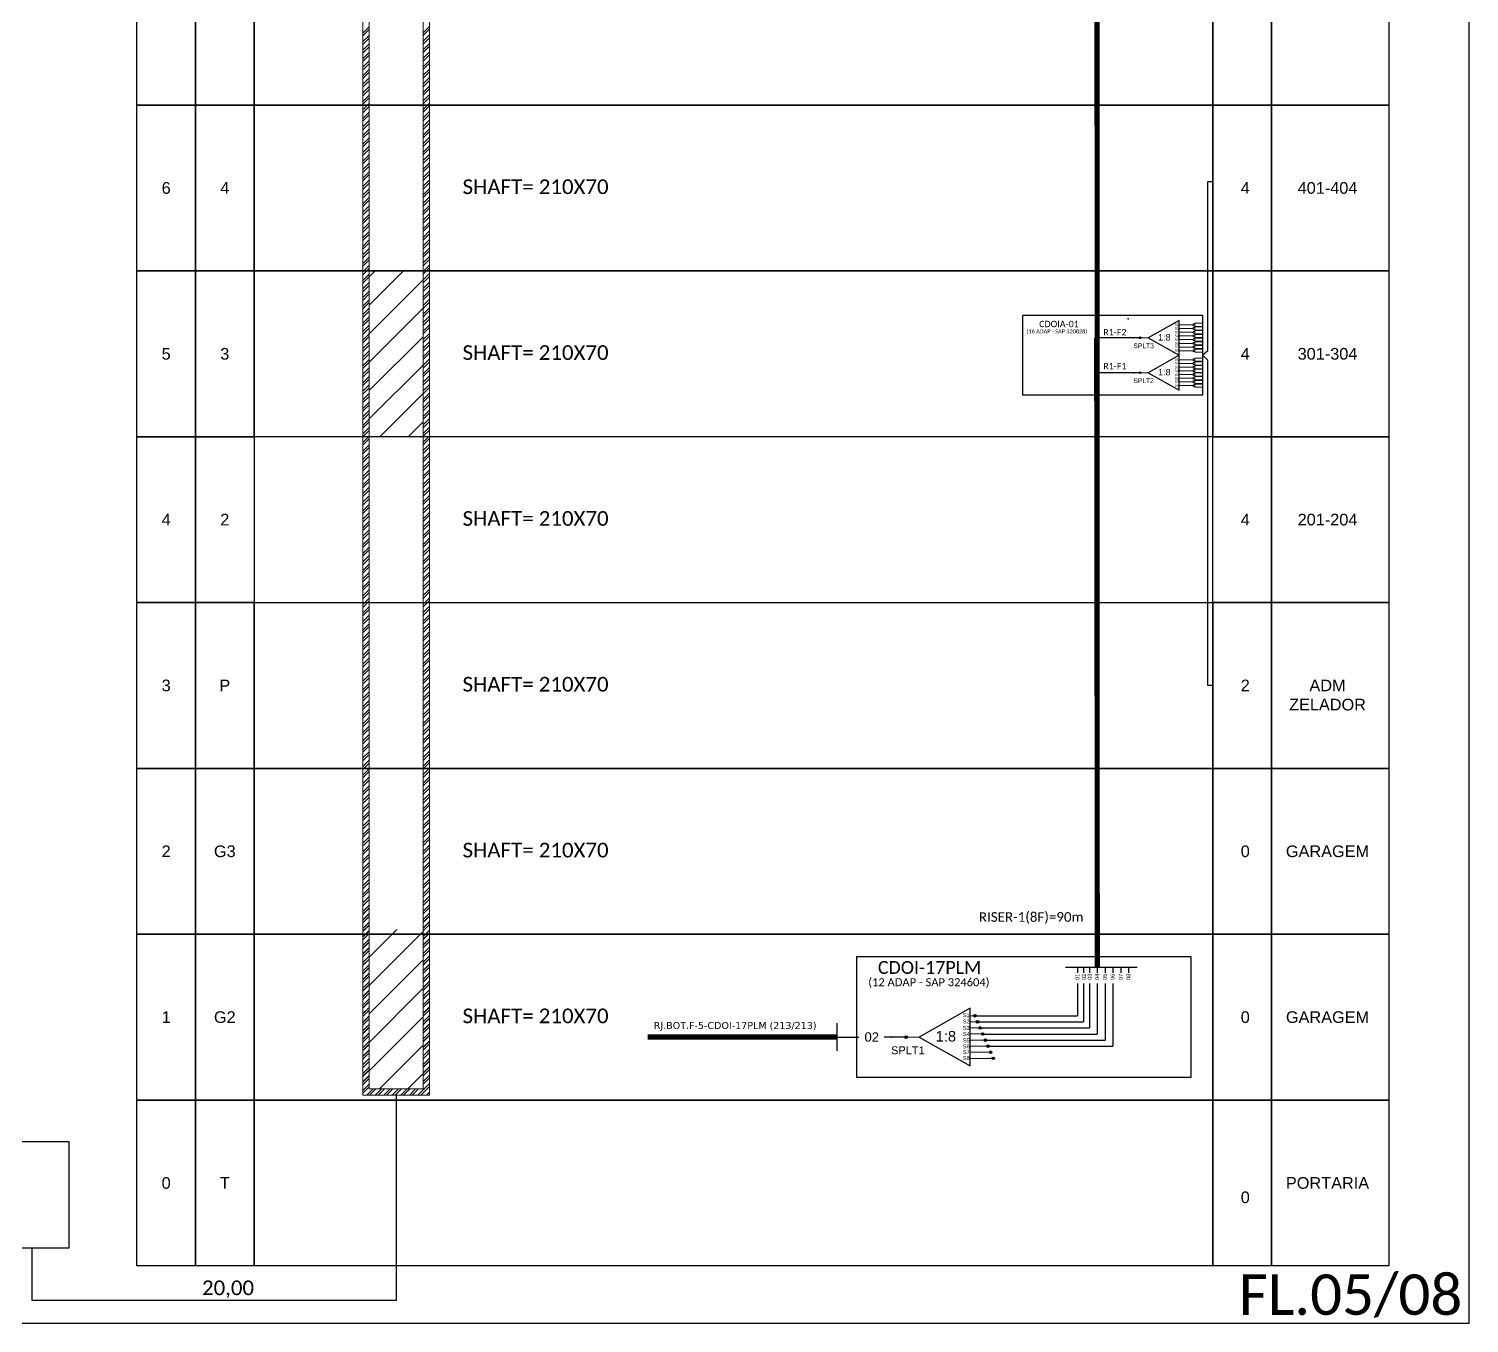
# Model space of a CAD drawing. Header units: inches. Extents: x 10034 to 13570, y 6729 to 9325.
# Drawn here: x 11447.1 to 11771.9, y 7993 to 8285 of the extents above; entities that cross this region are included whole.
import ezdxf
from ezdxf.enums import TextEntityAlignment as Align

# ---------------------------------------------------------------- set-up
doc = ezdxf.new("R2010")
doc.units = ezdxf.units.IN
doc.header["$MEASUREMENT"] = 0
doc.layers.add('CD a instalar', color=1, linetype='Continuous')
doc.layers.add('Uifilar numeracao sangria', color=7, linetype='Continuous')
doc.styles.add('ARIAL', font='arial.ttf')
doc.styles.add('WMF-Calibri0', font='CALIBRI.TTF')
doc.linetypes.add('RESERVA', pattern='A,0.5,-0.15,["RESERVA",Standard,S=0.18,R=0,X=0,Y=-0.1],-1.3', length=1.95)

# ---------------------------------------------------------------- blocks, each defined once
blk = doc.blocks.new('A$C415C251F')
at = {"color": 3}
blk.add_point((0, 0), dxfattribs=at)
blk = doc.blocks.new('LEG_CDOIA8_C-SPLT_DIR')
at = {"color": 3}
blk.add_blockref('A$C415C251F', (0, 0), dxfattribs=at)
at = {"color": 1, "style": 'WMF-Calibri0', "flags": 4}
blk.add_attdef('CDO', (-26.84, -2.61), '', height=2, dxfattribs=at)
blk.add_attdef('MODELO', text='', height=1.5, dxfattribs=at).set_placement((-22.23, -4.54), align=Align.CENTER)
at = {"style": 'ARIAL', "flags": 4}
blk.add_attdef('SPLITAGEM', text='', height=1.5, dxfattribs=at).set_placement((-18.36, -12.59), align=Align.CENTER)
blk = doc.blocks.new('SPLT_1-8_SC-APC')
at = {"color": 1}
blk.add_lwpolyline([(-7.37, -2.1), (-17.04, -7.55), (-7.37, -13), (-7.37, -2.1)], dxfattribs=at)
at = {"color": 3, "lineweight": 0}
for points in [[(-2.99, -3.51), (-7.37, -3.51)], [(-2.41, -3.02), (-2.41, -4)], [(-2.41, -3.02), (0, -3.02)], [(-2.41, -4), (0, -4)], [(-2.41, -4.17), (-2.41, -5.16)], [(-2.41, -4.17), (0, -4.17)], [(-7.37, -4.66), (-2.99, -4.66)], [(-7.37, -5.82), (-2.99, -5.82)], [(-7.37, -6.97), (-2.99, -6.97)], [(-7.37, -8.12), (-2.99, -8.12)], [(-2.41, -5.16), (0, -5.16)], [(-2.41, -5.32), (-2.41, -6.31)], [(-2.41, -5.32), (0, -5.32)], [(-2.41, -6.31), (0, -6.31)], [(-2.41, -6.48), (-2.41, -7.46)], [(-2.41, -6.48), (0, -6.48)], [(-2.41, -7.46), (0, -7.46)], [(-2.41, -7.63), (-2.41, -8.62)], [(-2.41, -7.63), (0, -7.63)], [(-2.41, -8.62), (0, -8.62)], [(-2.41, -8.78), (-2.41, -9.77)], [(-2.41, -8.78), (0, -8.78)], [(-7.37, -9.28), (-2.99, -9.28)], [(-7.37, -10.43), (-2.99, -10.43)], [(-7.37, -11.58), (-2.99, -11.58)], [(-2.41, -9.77), (0, -9.77)], [(-2.41, -9.94), (-2.41, -10.92)], [(-2.41, -9.94), (0, -9.94)], [(-2.41, -10.92), (0, -10.92)], [(-2.41, -11.09), (-2.41, -12.08)], [(-2.41, -11.09), (0, -11.09)], [(-2.41, -12.08), (0, -12.08)]]:
    blk.add_lwpolyline(points, dxfattribs=at)
for points in [[(-2.99, -3.22), (-2.41, -3.22), (-2.41, -3.8), (-2.99, -3.8)], [(-2.99, -4.38), (-2.41, -4.38), (-2.41, -4.95), (-2.99, -4.95)], [(-2.99, -5.53), (-2.41, -5.53), (-2.41, -6.1), (-2.99, -6.1)], [(-2.99, -6.68), (-2.41, -6.68), (-2.41, -7.26), (-2.99, -7.26)], [(-2.99, -7.84), (-2.41, -7.84), (-2.41, -8.41), (-2.99, -8.41)], [(-2.99, -8.99), (-2.41, -8.99), (-2.41, -9.56), (-2.99, -9.56)], [(-2.99, -10.14), (-2.41, -10.14), (-2.41, -10.72), (-2.99, -10.72)], [(-2.99, -11.3), (-2.41, -11.3), (-2.41, -11.87), (-2.99, -11.87)]]:
    blk.add_lwpolyline(points, close=True, dxfattribs=at)
at = {"color": 1, "lineweight": 0}
blk.add_lwpolyline([(-17.04, -7.55), (-19.26, -7.55)], dxfattribs=at)
at = {"color": 1, "style": 'ARIAL'}
for s, height, p in [('S1', 0.75, (-8.74, -3.78)), ('S2', 0.75, (-8.74, -4.97)), ('1:8', 2, (-13.91, -8.4)), ('S3', 0.75, (-8.74, -6.18)), ('S4', 0.75, (-8.74, -7.36)), ('S5', 0.75, (-8.74, -8.57)), ('S6', 0.75, (-8.74, -9.69)), ('S7', 0.75, (-8.74, -10.78)), ('S8', 0.75, (-8.74, -11.9))]:
    blk.add_text(s, height=height, dxfattribs=at).set_placement(p)
blk = doc.blocks.new('SPLITTER_')
blk.add_point((0, 0))
at = {"style": 'ARIAL', "flags": 4}
blk.add_attdef('SPLT', (0, -3.26), '', height=1.5, dxfattribs=at)
blk = doc.blocks.new('SPLT_1-8_DIV_DIR')
h = blk.add_hatch(color=3)
h.dxf.hatch_style = 1
edge = h.paths.add_edge_path()
edge.add_arc((12.77, 4.04), 0.242, 0, 360)
h = blk.add_hatch(color=3)
h.dxf.hatch_style = 1
edge = h.paths.add_edge_path()
edge.add_arc((13.27, 2.88), 0.242, 0, 360)
h = blk.add_hatch(color=3)
h.dxf.hatch_style = 1
edge = h.paths.add_edge_path()
edge.add_arc((13.77, 1.73), 0.242, 0, 360)
h = blk.add_hatch(color=3)
h.dxf.hatch_style = 1
edge = h.paths.add_edge_path()
edge.add_arc((14.27, 0.58), 0.242, 0, 360)
h = blk.add_hatch(color=3)
h.dxf.hatch_style = 1
edge = h.paths.add_edge_path()
edge.add_arc((14.77, -0.58), 0.242, 0, 360)
h = blk.add_hatch(color=3)
h.dxf.hatch_style = 1
edge = h.paths.add_edge_path()
edge.add_arc((15.27, -1.73), 0.242, 0, 360)
h = blk.add_hatch(color=3)
h.dxf.hatch_style = 1
edge = h.paths.add_edge_path()
edge.add_arc((15.77, -2.88), 0.242, 0, 360)
h = blk.add_hatch(color=3)
h.dxf.hatch_style = 1
edge = h.paths.add_edge_path()
edge.add_arc((16.27, -4.04), 0.242, 0, 360)
at = {"color": 1}
blk.add_lwpolyline([(11.89, 5.45), (2.22, 0), (11.89, -5.45), (11.89, 5.45)], dxfattribs=at)
at = {"color": 7, "lineweight": 0}
for points in [[(12.77, 4.04), (11.89, 4.04)], [(11.89, 2.88), (13.27, 2.88)], [(11.89, 1.73), (13.77, 1.73)], [(11.89, 0.58), (14.27, 0.58)], [(11.89, -0.58), (14.77, -0.58)], [(11.89, -1.73), (15.27, -1.73)], [(11.89, -2.88), (15.77, -2.88)], [(11.89, -4.04), (16.27, -4.04)]]:
    blk.add_lwpolyline(points, dxfattribs=at)
at = {"color": 1, "lineweight": 0}
blk.add_lwpolyline([(2.22, 0), (0, 0)], dxfattribs=at)
at = {"color": 3}
for centre in [(12.77, 4.04), (13.27, 2.88), (13.77, 1.73), (14.27, 0.58), (14.77, -0.58), (15.27, -1.73), (15.77, -2.88), (16.27, -4.04)]:
    blk.add_circle(centre, 0.242, dxfattribs=at)
at = {"color": 1, "style": 'ARIAL'}
for s, height, p in [('S1', 0.75, (10.52, 3.77)), ('S2', 0.75, (10.52, 2.58)), ('1:8', 2, (5.35, -0.85)), ('S3', 0.75, (10.52, 1.37)), ('S4', 0.75, (10.52, 0.19)), ('S5', 0.75, (10.52, -1.02)), ('S6', 0.75, (10.52, -2.14)), ('S7', 0.75, (10.52, -3.24)), ('S8', 0.75, (10.52, -4.36))]:
    blk.add_text(s, height=height, dxfattribs=at).set_placement(p)

msp = doc.modelspace()

# ---------------------------------------------------------------- hatches: boundary and pattern name
h = msp.add_hatch()
h.set_pattern_fill('ANSI31', color=1, scale=1.427991)
h.set_pattern_definition([(45, (-3501.4555, -2987.586), (-3.2059302, 3.2059302), [])])
h.paths.add_polyline_path([(11535.99, 8230.4), (11523.85, 8230.4), (11523.85, 8193), (11535.99, 8193)])
h = msp.add_hatch(color=3)
h.dxf.hatch_style = 1
edge = h.paths.add_edge_path()
edge.add_arc((11697.71, 8215.32), 0.185, 0, 360)
h = msp.add_hatch(color=3)
h.dxf.hatch_style = 1
edge = h.paths.add_edge_path()
edge.add_arc((11697.71, 8215.32), 0.185, 0, 360)
h = msp.add_hatch(color=3)
h.dxf.hatch_style = 1
edge = h.paths.add_edge_path()
edge.add_arc((11697.71, 8207.45), 0.185, 0, 360)
h = msp.add_hatch(color=3)
h.dxf.hatch_style = 1
edge = h.paths.add_edge_path()
edge.add_arc((11697.71, 8207.45), 0.185, 0, 360)
h = msp.add_hatch()
h.set_pattern_fill('ANSI31', color=1, scale=1.427991)
h.set_pattern_definition([(45, (-3501.5523, -3134.702), (-3.2059302, 3.2059302), [])])
h.paths.add_polyline_path([(11535.89, 8081.86), (11523.75, 8081.86), (11523.75, 8045.88), (11535.89, 8045.88)])
h = msp.add_hatch(color=3)
h.dxf.hatch_style = 1
edge = h.paths.add_edge_path()
edge.add_arc((11644.92, 8057.59), 0.305, 0, 360)

# ---------------------------------------------------------------- linework, layer by layer
at = {"color": 3}
for p, q in [((11522.42, 8284.04), (11523.85, 8285.47)), ((11522.42, 8283.4), (11523.85, 8284.83)), ((11522.42, 8282.12), (11523.85, 8283.54)), ((11535.99, 8284.14), (11537.42, 8285.57)), ((11535.99, 8283.5), (11537.42, 8284.93)), ((11535.99, 8282.22), (11537.42, 8283.65)), ((11522.42, 8281.47), (11523.85, 8282.9)), ((11522.42, 8280.19), (11523.85, 8281.62)), ((11522.42, 8279.55), (11523.85, 8280.98)), ((11535.99, 8281.58), (11537.42, 8283.01)), ((11535.99, 8280.3), (11537.42, 8281.72)), ((11535.99, 8279.66), (11537.42, 8281.08)), ((11522.42, 8278.27), (11523.85, 8279.7)), ((11522.42, 8277.63), (11523.85, 8279.06)), ((11522.42, 8276.34), (11523.85, 8277.77)), ((11522.42, 8275.7), (11523.85, 8277.13)), ((11535.99, 8278.37), (11537.42, 8279.8)), ((11535.99, 8277.73), (11537.42, 8279.16)), ((11535.99, 8276.45), (11537.42, 8277.88)), ((11535.99, 8275.81), (11537.42, 8277.24)), ((11522.42, 8274.42), (11523.85, 8275.85)), ((11522.42, 8273.78), (11523.85, 8275.21)), ((11522.42, 8272.5), (11523.85, 8273.93)), ((11535.99, 8274.53), (11537.42, 8275.95)), ((11535.99, 8273.88), (11537.42, 8275.31)), ((11535.99, 8272.6), (11537.42, 8274.03)), ((11522.42, 8271.86), (11523.85, 8273.28)), ((11522.42, 8270.57), (11523.85, 8272)), ((11522.42, 8269.93), (11523.85, 8271.36)), ((11535.99, 8271.96), (11537.42, 8273.39)), ((11535.99, 8270.68), (11537.42, 8272.11)), ((11535.99, 8270.04), (11537.42, 8271.47)), ((11535.99, 8268.76), (11537.42, 8270.18)), ((11522.42, 8268.65), (11523.85, 8270.08)), ((11522.42, 8268.01), (11523.85, 8269.44)), ((11522.42, 8266.73), (11523.85, 8268.16)), ((11522.42, 8266.09), (11523.85, 8267.51)), ((11535.99, 8268.11), (11537.42, 8269.54)), ((11535.99, 8266.83), (11537.42, 8268.26)), ((11535.99, 8266.19), (11537.42, 8267.62)), ((11522.42, 8264.8), (11523.85, 8266.23)), ((11522.42, 8264.16), (11523.85, 8265.59)), ((11522.42, 8262.88), (11523.85, 8264.31)), ((11535.99, 8264.91), (11537.42, 8266.34)), ((11535.99, 8264.27), (11537.42, 8265.7)), ((11535.99, 8262.98), (11537.42, 8264.41)), ((11535.99, 8262.34), (11537.42, 8263.77)), ((11522.42, 8262.24), (11523.85, 8263.67)), ((11522.42, 8260.96), (11523.85, 8262.38)), ((11522.42, 8260.32), (11523.85, 8261.74)), ((11522.42, 8259.03), (11523.85, 8260.46)), ((11535.99, 8261.06), (11537.42, 8262.49)), ((11535.99, 8260.42), (11537.42, 8261.85)), ((11535.99, 8259.14), (11537.42, 8260.57)), ((11522.42, 8258.39), (11523.85, 8259.82)), ((11522.42, 8257.11), (11523.85, 8258.54)), ((11522.42, 8256.47), (11523.85, 8257.9)), ((11535.99, 8258.5), (11537.42, 8259.92)), ((11535.99, 8257.21), (11537.42, 8258.64)), ((11535.99, 8256.57), (11537.42, 8258)), ((11522.42, 8255.19), (11523.85, 8256.61)), ((11522.42, 8254.54), (11523.85, 8255.97)), ((11522.42, 8253.26), (11523.85, 8254.69)), ((11522.42, 8252.62), (11523.85, 8254.05)), ((11535.99, 8255.29), (11537.42, 8256.72)), ((11535.99, 8254.65), (11537.42, 8256.08)), ((11535.99, 8253.37), (11537.42, 8254.79)), ((11535.99, 8252.73), (11537.42, 8254.15)), ((11522.42, 8251.34), (11523.85, 8252.77)), ((11522.42, 8250.7), (11523.85, 8252.13)), ((11522.42, 8249.42), (11523.85, 8250.84)), ((11535.99, 8251.44), (11537.42, 8252.87)), ((11535.99, 8250.8), (11537.42, 8252.23)), ((11535.99, 8249.52), (11537.42, 8250.95)), ((11522.42, 8248.77), (11523.85, 8250.2)), ((11522.42, 8247.49), (11523.85, 8248.92)), ((11522.42, 8246.85), (11523.85, 8248.28)), ((11535.99, 8248.88), (11537.42, 8250.31)), ((11535.99, 8247.6), (11537.42, 8249.02)), ((11535.99, 8246.95), (11537.42, 8248.38)), ((11522.42, 8245.57), (11523.85, 8247)), ((11522.42, 8244.93), (11523.85, 8246.35)), ((11522.42, 8243.64), (11523.85, 8245.07)), ((11522.42, 8243), (11523.85, 8244.43)), ((11535.99, 8245.67), (11537.42, 8247.1)), ((11535.99, 8245.03), (11537.42, 8246.46)), ((11535.99, 8243.75), (11537.42, 8245.18)), ((11535.99, 8243.11), (11537.42, 8244.54)), ((11522.42, 8241.72), (11523.85, 8243.15)), ((11522.42, 8241.08), (11523.85, 8242.51)), ((11522.42, 8239.8), (11523.85, 8241.23)), ((11535.99, 8241.83), (11537.42, 8243.25)), ((11535.99, 8241.18), (11537.42, 8242.61)), ((11535.99, 8239.9), (11537.42, 8241.33)), ((11522.42, 8239.16), (11523.85, 8240.58)), ((11522.42, 8237.87), (11523.85, 8239.3)), ((11522.42, 8237.23), (11523.85, 8238.66)), ((11535.99, 8239.26), (11537.42, 8240.69)), ((11535.99, 8237.98), (11537.42, 8239.41)), ((11535.99, 8237.34), (11537.42, 8238.77)), ((11522.42, 8235.95), (11523.85, 8237.38)), ((11522.42, 8235.31), (11523.85, 8236.74)), ((11522.42, 8234.03), (11523.85, 8235.45)), ((11522.42, 8233.39), (11523.85, 8234.81)), ((11535.99, 8236.05), (11537.42, 8237.48)), ((11535.99, 8235.41), (11537.42, 8236.84)), ((11535.99, 8234.13), (11537.42, 8235.56)), ((11535.99, 8233.49), (11537.42, 8234.92)), ((11522.42, 8232.1), (11523.85, 8233.53)), ((11522.42, 8231.46), (11523.85, 8232.89)), ((11522.42, 8230.18), (11523.85, 8231.61)), ((11535.99, 8232.21), (11537.42, 8233.64)), ((11535.99, 8231.57), (11537.42, 8232.99)), ((11535.99, 8230.28), (11537.42, 8231.71)), ((11522.42, 8229.54), (11523.85, 8230.97)), ((11522.42, 8228.26), (11523.85, 8229.68)), ((11522.42, 8227.61), (11523.85, 8229.04)), ((11535.99, 8229.64), (11537.42, 8231.07)), ((11535.99, 8228.36), (11537.42, 8229.79)), ((11535.99, 8227.72), (11537.42, 8229.15)), ((11522.42, 8226.33), (11523.85, 8227.76)), ((11522.42, 8225.69), (11523.85, 8227.12)), ((11522.42, 8224.41), (11523.85, 8225.84)), ((11522.42, 8223.77), (11523.85, 8225.2)), ((11535.99, 8226.44), (11537.42, 8227.87)), ((11535.99, 8225.8), (11537.42, 8227.22)), ((11535.99, 8224.51), (11537.42, 8225.94)), ((11535.99, 8223.87), (11537.42, 8225.3)), ((11522.42, 8222.49), (11523.85, 8223.91)), ((11522.42, 8221.84), (11523.85, 8223.27)), ((11522.42, 8220.56), (11523.85, 8221.99)), ((11535.99, 8222.59), (11537.42, 8224.02)), ((11535.99, 8221.95), (11537.42, 8223.38)), ((11535.99, 8220.67), (11537.42, 8222.09)), ((11535.99, 8220.03), (11537.42, 8221.45)), ((11522.42, 8219.92), (11523.85, 8221.35)), ((11522.42, 8218.64), (11523.85, 8220.07)), ((11522.42, 8218), (11523.85, 8219.43)), ((11535.99, 8218.74), (11537.42, 8220.17)), ((11535.99, 8218.1), (11537.42, 8219.53)), ((11535.99, 8216.82), (11537.42, 8218.25)), ((11522.42, 8216.71), (11523.85, 8218.14)), ((11522.42, 8216.07), (11523.85, 8217.5)), ((11522.42, 8214.79), (11523.85, 8216.22)), ((11522.42, 8214.15), (11523.85, 8215.58)), ((11535.99, 8216.18), (11537.42, 8217.61)), ((11535.99, 8214.9), (11537.42, 8216.32)), ((11535.99, 8214.25), (11537.42, 8215.68)), ((11522.42, 8212.87), (11523.85, 8214.3)), ((11522.42, 8212.23), (11523.85, 8213.65)), ((11522.42, 8210.94), (11523.85, 8212.37)), ((11522.42, 8210.3), (11523.85, 8211.73)), ((11535.99, 8212.97), (11537.42, 8214.4)), ((11535.99, 8212.33), (11537.42, 8213.76)), ((11535.99, 8211.05), (11537.42, 8212.48)), ((11535.99, 8210.41), (11537.42, 8211.84)), ((11522.42, 8209.02), (11523.85, 8210.45)), ((11522.42, 8208.38), (11523.85, 8209.81)), ((11522.42, 8207.1), (11523.85, 8208.52)), ((11535.99, 8209.13), (11537.42, 8210.55)), ((11535.99, 8208.48), (11537.42, 8209.91)), ((11535.99, 8207.2), (11537.42, 8208.63)), ((11522.42, 8206.46), (11523.85, 8207.88)), ((11522.42, 8205.17), (11523.85, 8206.6)), ((11522.42, 8204.53), (11523.85, 8205.96)), ((11535.99, 8206.56), (11537.42, 8207.99)), ((11535.99, 8205.28), (11537.42, 8206.71)), ((11535.99, 8204.64), (11537.42, 8206.06)), ((11522.42, 8203.25), (11523.85, 8204.68)), ((11522.42, 8202.61), (11523.85, 8204.04)), ((11522.42, 8201.33), (11523.85, 8202.75)), ((11522.42, 8200.69), (11523.85, 8202.11)), ((11535.99, 8203.35), (11537.42, 8204.78)), ((11535.99, 8202.71), (11537.42, 8204.14)), ((11535.99, 8201.43), (11537.42, 8202.86)), ((11535.99, 8200.79), (11537.42, 8202.22)), ((11522.42, 8199.4), (11523.85, 8200.83)), ((11522.42, 8198.76), (11523.85, 8200.19)), ((11522.42, 8197.48), (11523.85, 8198.91)), ((11535.99, 8199.51), (11537.42, 8200.94)), ((11535.99, 8198.87), (11537.42, 8200.29)), ((11535.99, 8197.58), (11537.42, 8199.01)), ((11522.42, 8196.84), (11523.85, 8198.27)), ((11522.42, 8195.56), (11523.85, 8196.98)), ((11522.42, 8194.91), (11523.85, 8196.34)), ((11535.99, 8196.94), (11537.42, 8198.37)), ((11535.99, 8195.66), (11537.42, 8197.09)), ((11535.99, 8195.02), (11537.42, 8196.45)), ((11522.42, 8193.63), (11523.85, 8195.06)), ((11522.42, 8192.99), (11523.85, 8194.42)), ((11522.42, 8191.71), (11523.85, 8193.14)), ((11522.42, 8191.07), (11523.85, 8192.5)), ((11535.99, 8193.74), (11537.42, 8195.16)), ((11535.99, 8193.1), (11537.42, 8194.52)), ((11535.99, 8191.81), (11537.42, 8193.24)), ((11535.99, 8191.17), (11537.42, 8192.6)), ((11522.42, 8189.78), (11523.85, 8191.21)), ((11522.42, 8189.14), (11523.85, 8190.57)), ((11522.42, 8187.86), (11523.85, 8189.29)), ((11535.99, 8189.89), (11537.42, 8191.32)), ((11535.99, 8189.25), (11537.42, 8190.68)), ((11535.99, 8187.97), (11537.42, 8189.39)), ((11522.42, 8187.22), (11523.85, 8188.65)), ((11522.42, 8185.94), (11523.85, 8187.37)), ((11522.42, 8185.3), (11523.85, 8186.72)), ((11535.99, 8187.32), (11537.42, 8188.75)), ((11535.99, 8186.04), (11537.42, 8187.47)), ((11535.99, 8185.4), (11537.42, 8186.83)), ((11522.42, 8184.01), (11523.85, 8185.44)), ((11522.42, 8183.37), (11523.85, 8184.8)), ((11522.42, 8182.09), (11523.85, 8183.52)), ((11522.42, 8181.45), (11523.85, 8182.88)), ((11535.99, 8184.12), (11537.42, 8185.55)), ((11535.99, 8183.48), (11537.42, 8184.91)), ((11535.99, 8182.2), (11537.42, 8183.62)), ((11535.99, 8181.55), (11537.42, 8182.98)), ((11522.42, 8180.17), (11523.85, 8181.6)), ((11522.42, 8179.53), (11523.85, 8180.95)), ((11522.42, 8178.24), (11523.85, 8179.67)), ((11535.99, 8180.27), (11537.42, 8181.7)), ((11535.99, 8179.63), (11537.42, 8181.06)), ((11535.99, 8178.35), (11537.42, 8179.78)), ((11522.42, 8177.6), (11523.85, 8179.03)), ((11522.42, 8176.32), (11523.85, 8177.75)), ((11522.42, 8175.68), (11523.85, 8177.11)), ((11535.99, 8177.71), (11537.42, 8179.13)), ((11535.99, 8176.42), (11537.42, 8177.85)), ((11535.99, 8175.78), (11537.42, 8177.21)), ((11522.42, 8174.4), (11523.85, 8175.82)), ((11522.42, 8173.76), (11523.85, 8175.18)), ((11522.42, 8172.47), (11523.85, 8173.9)), ((11522.42, 8171.83), (11523.85, 8173.26)), ((11535.99, 8174.5), (11537.42, 8175.93)), ((11535.99, 8173.86), (11537.42, 8175.29)), ((11535.99, 8172.58), (11537.42, 8174.01)), ((11535.99, 8171.94), (11537.42, 8173.36)), ((11522.42, 8170.55), (11523.85, 8171.98)), ((11522.42, 8169.91), (11523.85, 8171.34)), ((11522.42, 8168.63), (11523.85, 8170.05)), ((11535.99, 8170.65), (11537.42, 8172.08)), ((11535.99, 8170.01), (11537.42, 8171.44)), ((11535.99, 8168.73), (11537.42, 8170.16)), ((11535.99, 8168.09), (11537.42, 8169.52)), ((11522.42, 8167.98), (11523.85, 8169.41)), ((11522.42, 8166.7), (11523.85, 8168.13)), ((11522.42, 8166.06), (11523.85, 8167.49)), ((11535.99, 8166.81), (11537.42, 8168.23)), ((11535.99, 8166.17), (11537.42, 8167.59)), ((11535.99, 8164.88), (11537.42, 8166.31)), ((11522.42, 8164.78), (11523.85, 8166.21)), ((11522.42, 8164.14), (11523.85, 8165.57)), ((11522.42, 8162.86), (11523.85, 8164.28)), ((11522.42, 8162.21), (11523.85, 8163.64)), ((11535.99, 8164.24), (11537.42, 8165.67)), ((11535.99, 8162.96), (11537.42, 8164.39)), ((11535.99, 8162.32), (11537.42, 8163.75)), ((11522.42, 8160.93), (11523.85, 8162.36)), ((11522.42, 8160.29), (11523.85, 8161.72)), ((11522.42, 8159.01), (11523.85, 8160.44)), ((11522.42, 8158.37), (11523.85, 8159.79)), ((11535.99, 8161.04), (11537.42, 8162.46)), ((11535.99, 8160.39), (11537.42, 8161.82)), ((11535.99, 8159.11), (11537.42, 8160.54)), ((11535.99, 8158.47), (11537.42, 8159.9)), ((11522.42, 8157.08), (11523.85, 8158.51)), ((11522.42, 8156.44), (11523.85, 8157.87)), ((11522.42, 8155.16), (11523.85, 8156.59)), ((11535.99, 8157.19), (11537.42, 8158.62)), ((11535.99, 8156.55), (11537.42, 8157.98)), ((11535.99, 8155.27), (11537.42, 8156.69)), ((11522.42, 8154.52), (11523.85, 8155.95)), ((11522.42, 8153.24), (11523.85, 8154.67)), ((11522.42, 8152.6), (11523.85, 8154.02)), ((11535.99, 8154.62), (11537.42, 8156.05)), ((11535.99, 8153.34), (11537.42, 8154.77)), ((11535.99, 8152.7), (11537.42, 8154.13)), ((11522.42, 8151.31), (11523.85, 8152.74)), ((11522.42, 8150.67), (11523.85, 8152.1)), ((11522.42, 8149.39), (11523.85, 8150.82)), ((11522.42, 8148.75), (11523.85, 8150.18)), ((11535.99, 8151.42), (11537.42, 8152.85)), ((11535.99, 8150.78), (11537.42, 8152.21)), ((11535.99, 8149.49), (11537.42, 8150.92)), ((11535.99, 8148.85), (11537.42, 8150.28)), ((11522.42, 8147.47), (11523.85, 8148.89)), ((11522.42, 8146.83), (11523.85, 8148.25)), ((11522.42, 8145.54), (11523.85, 8146.97)), ((11535.99, 8147.57), (11537.42, 8149)), ((11535.99, 8146.93), (11537.42, 8148.36)), ((11535.99, 8145.65), (11537.42, 8147.08)), ((11522.42, 8144.9), (11523.85, 8146.33)), ((11522.42, 8143.62), (11523.85, 8145.05)), ((11522.42, 8142.98), (11523.85, 8144.41)), ((11535.99, 8145.01), (11537.42, 8146.43)), ((11535.99, 8143.72), (11537.42, 8145.15)), ((11535.99, 8143.08), (11537.42, 8144.51)), ((11522.42, 8141.7), (11523.85, 8143.12)), ((11522.42, 8141.05), (11523.85, 8142.48)), ((11522.42, 8139.77), (11523.85, 8141.2)), ((11522.42, 8139.13), (11523.85, 8140.56)), ((11535.99, 8141.8), (11537.42, 8143.23)), ((11535.99, 8141.16), (11537.42, 8142.59)), ((11535.99, 8139.88), (11537.42, 8141.3)), ((11535.99, 8139.24), (11537.42, 8140.66)), ((11522.42, 8137.85), (11523.85, 8139.28)), ((11522.42, 8137.21), (11523.85, 8138.64)), ((11522.42, 8135.93), (11523.85, 8137.35)), ((11535.99, 8137.95), (11537.42, 8139.38)), ((11535.99, 8137.31), (11537.42, 8138.74)), ((11535.99, 8136.03), (11537.42, 8137.46)), ((11522.42, 8135.28), (11523.85, 8136.71)), ((11522.42, 8134), (11523.85, 8135.43)), ((11522.42, 8133.36), (11523.85, 8134.79)), ((11535.99, 8135.39), (11537.42, 8136.82)), ((11535.99, 8134.11), (11537.42, 8135.53)), ((11535.99, 8133.47), (11537.42, 8134.89)), ((11522.42, 8132.08), (11523.85, 8133.51)), ((11522.42, 8131.44), (11523.85, 8132.86)), ((11522.42, 8130.15), (11523.85, 8131.58)), ((11522.42, 8129.51), (11523.85, 8130.94)), ((11535.99, 8132.18), (11537.42, 8133.61)), ((11535.99, 8131.54), (11537.42, 8132.97)), ((11535.99, 8130.26), (11537.42, 8131.69)), ((11535.99, 8129.62), (11537.42, 8131.05)), ((11522.42, 8128.23), (11523.85, 8129.66)), ((11522.42, 8127.59), (11523.85, 8129.02)), ((11522.42, 8126.31), (11523.85, 8127.74)), ((11535.99, 8128.34), (11537.42, 8129.76)), ((11535.99, 8127.69), (11537.42, 8129.12)), ((11535.99, 8126.41), (11537.42, 8127.84)), ((11522.42, 8125.67), (11523.85, 8127.09)), ((11522.42, 8124.38), (11523.85, 8125.81)), ((11522.42, 8123.74), (11523.85, 8125.17)), ((11535.99, 8125.77), (11537.42, 8127.2)), ((11535.99, 8124.49), (11537.42, 8125.92)), ((11535.99, 8123.85), (11537.42, 8125.28)), ((11522.42, 8122.46), (11523.85, 8123.89)), ((11522.42, 8121.82), (11523.85, 8123.25)), ((11522.42, 8120.54), (11523.85, 8121.96)), ((11522.42, 8119.9), (11523.85, 8121.32)), ((11535.99, 8122.56), (11537.42, 8123.99)), ((11535.99, 8121.92), (11537.42, 8123.35)), ((11535.99, 8120.64), (11537.42, 8122.07)), ((11535.99, 8120), (11537.42, 8121.43)), ((11522.42, 8118.61), (11523.85, 8120.04)), ((11522.42, 8117.97), (11523.85, 8119.4)), ((11522.42, 8116.69), (11523.85, 8118.12)), ((11535.99, 8118.72), (11537.42, 8120.15)), ((11535.99, 8118.08), (11537.42, 8119.5)), ((11535.99, 8116.79), (11537.42, 8118.22)), ((11535.99, 8116.15), (11537.42, 8117.58)), ((11522.42, 8116.05), (11523.85, 8117.48)), ((11522.42, 8114.77), (11523.85, 8116.19)), ((11522.42, 8114.12), (11523.85, 8115.55)), ((11522.42, 8112.84), (11523.85, 8114.27)), ((11535.99, 8114.87), (11537.42, 8116.3)), ((11535.99, 8114.23), (11537.42, 8115.66)), ((11535.99, 8112.95), (11537.42, 8114.38)), ((11522.42, 8112.2), (11523.85, 8113.63)), ((11522.42, 8110.92), (11523.85, 8112.35)), ((11522.42, 8110.28), (11523.85, 8111.71)), ((11535.99, 8112.31), (11537.42, 8113.73)), ((11535.99, 8111.02), (11537.42, 8112.45)), ((11535.99, 8110.38), (11537.42, 8111.81)), ((11522.42, 8109), (11523.85, 8110.42)), ((11522.42, 8108.35), (11523.85, 8109.78)), ((11522.42, 8107.07), (11523.85, 8108.5)), ((11522.42, 8106.43), (11523.85, 8107.86)), ((11535.99, 8109.1), (11537.42, 8110.53)), ((11535.99, 8108.46), (11537.42, 8109.89)), ((11535.99, 8107.18), (11537.42, 8108.6)), ((11535.99, 8106.54), (11537.42, 8107.96)), ((11522.42, 8105.15), (11523.85, 8106.58)), ((11522.42, 8104.51), (11523.85, 8105.94)), ((11522.42, 8103.22), (11523.85, 8104.65)), ((11535.99, 8105.25), (11537.42, 8106.68)), ((11535.99, 8104.61), (11537.42, 8106.04)), ((11535.99, 8103.33), (11537.42, 8104.76)), ((11522.42, 8102.58), (11523.85, 8104.01)), ((11522.42, 8101.3), (11523.85, 8102.73)), ((11522.42, 8100.66), (11523.85, 8102.09)), ((11535.99, 8102.69), (11537.42, 8104.12)), ((11535.99, 8101.41), (11537.42, 8102.83)), ((11535.99, 8100.76), (11537.42, 8102.19)), ((11522.42, 8099.38), (11523.85, 8100.81)), ((11522.42, 8098.74), (11523.85, 8100.16)), ((11522.42, 8097.45), (11523.85, 8098.88)), ((11522.42, 8096.81), (11523.85, 8098.24)), ((11535.99, 8099.48), (11537.42, 8100.91)), ((11535.99, 8098.84), (11537.42, 8100.27)), ((11535.99, 8097.56), (11537.42, 8098.99)), ((11535.99, 8096.92), (11537.42, 8098.35)), ((11522.42, 8095.53), (11523.85, 8096.96)), ((11522.42, 8094.89), (11523.85, 8096.32)), ((11522.42, 8093.61), (11523.85, 8095.03)), ((11535.99, 8095.64), (11537.42, 8097.06)), ((11535.99, 8094.99), (11537.42, 8096.42)), ((11535.99, 8093.71), (11537.42, 8095.14)), ((11522.42, 8092.97), (11523.85, 8094.39)), ((11522.42, 8091.68), (11523.85, 8093.11)), ((11522.42, 8091.04), (11523.85, 8092.47)), ((11535.99, 8093.07), (11537.42, 8094.5)), ((11535.99, 8091.79), (11537.42, 8093.22)), ((11535.99, 8091.15), (11537.42, 8092.57)), ((11522.42, 8089.76), (11523.85, 8091.19)), ((11522.42, 8089.12), (11523.85, 8090.55)), ((11522.42, 8087.84), (11523.85, 8089.26)), ((11522.42, 8087.2), (11523.85, 8088.62)), ((11535.99, 8089.86), (11537.42, 8091.29)), ((11535.99, 8089.22), (11537.42, 8090.65)), ((11535.99, 8087.94), (11537.42, 8089.37)), ((11535.99, 8087.3), (11537.42, 8088.73)), ((11522.42, 8085.91), (11523.85, 8087.34)), ((11522.42, 8085.31), (11523.85, 8086.73)), ((11522.42, 8085.27), (11523.85, 8086.7)), ((11522.42, 8084.02), (11523.85, 8085.45)), ((11522.42, 8083.99), (11523.85, 8085.42)), ((11535.99, 8086.02), (11537.42, 8087.45)), ((11535.99, 8085.41), (11537.42, 8086.84)), ((11535.99, 8085.38), (11537.42, 8086.8)), ((11535.99, 8084.13), (11537.42, 8085.56)), ((11535.99, 8084.09), (11537.42, 8085.52)), ((11522.42, 8083.38), (11523.85, 8084.81)), ((11522.42, 8083.35), (11523.85, 8084.78)), ((11522.42, 8082.1), (11523.85, 8083.53)), ((11522.42, 8082.07), (11523.85, 8083.49)), ((11522.42, 8081.46), (11523.85, 8082.89)), ((11522.42, 8081.42), (11523.85, 8082.85)), ((11535.99, 8083.49), (11537.42, 8084.92)), ((11535.99, 8083.45), (11537.42, 8084.88)), ((11535.99, 8082.21), (11537.42, 8083.63)), ((11535.99, 8082.17), (11537.42, 8083.6)), ((11535.99, 8081.56), (11537.42, 8082.99)), ((11535.99, 8081.53), (11537.42, 8082.96)), ((11522.42, 8080.18), (11523.85, 8081.61)), ((11522.42, 8080.14), (11523.85, 8081.57)), ((11522.42, 8079.54), (11523.85, 8080.96)), ((11522.42, 8079.5), (11523.85, 8080.93)), ((11522.42, 8078.25), (11523.85, 8079.68)), ((11522.42, 8078.22), (11523.85, 8079.65)), ((11522.42, 8077.61), (11523.85, 8079.04)), ((11522.42, 8077.58), (11523.85, 8079.01)), ((11535.99, 8080.28), (11537.42, 8081.71)), ((11535.99, 8080.25), (11537.42, 8081.67)), ((11535.99, 8079.64), (11537.42, 8081.07)), ((11535.99, 8079.61), (11537.42, 8081.03)), ((11535.99, 8078.36), (11537.42, 8079.79)), ((11535.99, 8078.32), (11537.42, 8079.75)), ((11535.99, 8077.72), (11537.42, 8079.14)), ((11535.99, 8077.68), (11537.42, 8079.11)), ((11522.42, 8076.33), (11523.85, 8077.76)), ((11522.42, 8076.29), (11523.85, 8077.72)), ((11522.42, 8075.69), (11523.85, 8077.12)), ((11522.42, 8075.65), (11523.85, 8077.08)), ((11522.42, 8074.41), (11523.85, 8075.83)), ((11522.42, 8074.37), (11523.85, 8075.8)), ((11535.99, 8076.43), (11537.42, 8077.86)), ((11535.99, 8076.4), (11537.42, 8077.83)), ((11535.99, 8075.79), (11537.42, 8077.22)), ((11535.99, 8075.76), (11537.42, 8077.19)), ((11535.99, 8074.51), (11537.42, 8075.94)), ((11535.99, 8074.48), (11537.42, 8075.9)), ((11535.99, 8073.87), (11537.42, 8075.3)), ((11522.42, 8073.77), (11523.85, 8075.19)), ((11522.42, 8073.73), (11523.85, 8075.16)), ((11522.42, 8072.48), (11523.85, 8073.91)), ((11522.42, 8072.45), (11523.85, 8073.88)), ((11522.42, 8071.84), (11523.85, 8073.27)), ((11522.42, 8071.81), (11523.85, 8073.23)), ((11535.99, 8073.83), (11537.42, 8075.26)), ((11535.99, 8072.59), (11537.42, 8074.02)), ((11535.99, 8072.55), (11537.42, 8073.98)), ((11535.99, 8071.95), (11537.42, 8073.37)), ((11535.99, 8071.91), (11537.42, 8073.34)), ((11535.99, 8070.66), (11537.42, 8072.09)), ((11535.99, 8070.63), (11537.42, 8072.06)), ((11522.42, 8070.56), (11523.85, 8071.99)), ((11522.42, 8070.52), (11523.85, 8071.95)), ((11522.42, 8069.92), (11523.85, 8071.35)), ((11522.42, 8069.88), (11523.85, 8071.31)), ((11522.42, 8068.64), (11523.85, 8070.06)), ((11522.42, 8068.6), (11523.85, 8070.03)), ((11522.42, 8067.99), (11523.85, 8069.42)), ((11522.42, 8067.96), (11523.85, 8069.39)), ((11535.99, 8070.02), (11537.42, 8071.45)), ((11535.99, 8069.99), (11537.42, 8071.42)), ((11535.99, 8068.74), (11537.42, 8070.17)), ((11535.99, 8068.71), (11537.42, 8070.13)), ((11535.99, 8068.1), (11537.42, 8069.53)), ((11535.99, 8068.06), (11537.42, 8069.49)), ((11522.42, 8066.71), (11523.85, 8068.14)), ((11522.42, 8066.68), (11523.85, 8068.11)), ((11522.42, 8066.07), (11523.85, 8067.5)), ((11522.42, 8066.04), (11523.85, 8067.46)), ((11522.42, 8064.79), (11523.85, 8066.22)), ((11522.42, 8064.75), (11523.85, 8066.18)), ((11522.42, 8064.15), (11523.85, 8065.58)), ((11522.42, 8064.11), (11523.85, 8065.54)), ((11535.99, 8066.82), (11537.42, 8068.24)), ((11535.99, 8066.78), (11537.42, 8068.21)), ((11535.99, 8066.18), (11537.42, 8067.6)), ((11535.99, 8066.14), (11537.42, 8067.57)), ((11535.99, 8064.89), (11537.42, 8066.32)), ((11535.99, 8064.86), (11537.42, 8066.29)), ((11535.99, 8064.25), (11537.42, 8065.68)), ((11535.99, 8064.22), (11537.42, 8065.64)), ((11522.42, 8062.87), (11523.85, 8064.29)), ((11522.42, 8062.83), (11523.85, 8064.26)), ((11522.42, 8062.22), (11523.85, 8063.65)), ((11522.42, 8062.19), (11523.85, 8063.62)), ((11522.42, 8060.94), (11523.85, 8062.37)), ((11522.42, 8060.91), (11523.85, 8062.33)), ((11535.99, 8062.97), (11537.42, 8064.4)), ((11535.99, 8062.93), (11537.42, 8064.36)), ((11535.99, 8062.33), (11537.42, 8063.76)), ((11535.99, 8062.29), (11537.42, 8063.72)), ((11535.99, 8061.05), (11537.42, 8062.47)), ((11535.99, 8061.01), (11537.42, 8062.44)), ((11522.42, 8060.3), (11523.85, 8061.73)), ((11522.42, 8060.27), (11523.85, 8061.69)), ((11522.42, 8059.02), (11523.85, 8060.45)), ((11522.42, 8058.98), (11523.85, 8060.41)), ((11522.42, 8058.38), (11523.85, 8059.8)), ((11522.42, 8058.34), (11523.85, 8059.77)), ((11535.99, 8060.4), (11537.42, 8061.83)), ((11535.99, 8060.37), (11537.42, 8061.8)), ((11535.99, 8059.12), (11537.42, 8060.55)), ((11535.99, 8059.09), (11537.42, 8060.52)), ((11535.99, 8058.48), (11537.42, 8059.91)), ((11535.99, 8058.45), (11537.42, 8059.87)), ((11522.42, 8057.09), (11523.85, 8058.52)), ((11522.42, 8057.06), (11523.85, 8058.49)), ((11522.42, 8056.45), (11523.85, 8057.88)), ((11522.42, 8056.42), (11523.85, 8057.85)), ((11522.42, 8055.17), (11523.85, 8056.6)), ((11522.42, 8055.14), (11523.85, 8056.56)), ((11522.42, 8054.53), (11523.85, 8055.96)), ((11522.42, 8054.49), (11523.85, 8055.92)), ((11535.99, 8057.2), (11537.42, 8058.63)), ((11535.99, 8057.16), (11537.42, 8058.59)), ((11535.99, 8056.56), (11537.42, 8057.99)), ((11535.99, 8056.52), (11537.42, 8057.95)), ((11535.99, 8055.28), (11537.42, 8056.7)), ((11535.99, 8055.24), (11537.42, 8056.67)), ((11535.99, 8054.63), (11537.42, 8056.06)), ((11535.99, 8054.6), (11537.42, 8056.03)), ((11522.42, 8053.25), (11523.85, 8054.68)), ((11522.42, 8053.21), (11523.85, 8054.64)), ((11522.42, 8052.61), (11523.85, 8054.03)), ((11522.42, 8052.57), (11523.85, 8054)), ((11522.42, 8051.32), (11523.85, 8052.75)), ((11522.42, 8051.29), (11523.85, 8052.72)), ((11535.99, 8053.35), (11537.42, 8054.78)), ((11535.99, 8053.32), (11537.42, 8054.74)), ((11535.99, 8052.71), (11537.42, 8054.14)), ((11535.99, 8052.68), (11537.42, 8054.1)), ((11535.99, 8051.43), (11537.42, 8052.86)), ((11535.99, 8051.39), (11537.42, 8052.82)), ((11522.42, 8050.68), (11523.85, 8052.11)), ((11522.42, 8050.65), (11523.85, 8052.08)), ((11522.42, 8049.4), (11523.85, 8050.83)), ((11522.42, 8049.37), (11523.85, 8050.79)), ((11522.42, 8048.76), (11523.85, 8050.19)), ((11522.42, 8048.72), (11523.85, 8050.15)), ((11535.99, 8050.79), (11537.42, 8052.22)), ((11535.99, 8050.75), (11537.42, 8052.18)), ((11535.99, 8049.5), (11537.42, 8050.93)), ((11535.99, 8049.47), (11537.42, 8050.9)), ((11535.99, 8048.86), (11537.42, 8050.29)), ((11535.99, 8048.83), (11537.42, 8050.26)), ((11522.42, 8047.48), (11523.85, 8048.9)), ((11522.42, 8047.44), (11523.85, 8048.87)), ((11522.42, 8046.84), (11523.85, 8048.26)), ((11522.42, 8045.55), (11523.85, 8046.98)), ((11522.42, 8044.91), (11523.85, 8046.34)), ((11534.82, 8044.49), (11537.42, 8047.09)), ((11535.46, 8044.49), (11537.42, 8046.44)), ((11535.99, 8047.58), (11537.42, 8049.01)), ((11535.99, 8047.55), (11537.42, 8048.97)), ((11535.99, 8046.94), (11537.42, 8048.37)), ((11523.28, 8044.49), (11524.71, 8045.91)), ((11523.92, 8044.49), (11525.35, 8045.91)), ((11525.2, 8044.49), (11526.63, 8045.91)), ((11525.84, 8044.49), (11527.27, 8045.91)), ((11527.13, 8044.49), (11528.55, 8045.91)), ((11527.77, 8044.49), (11529.19, 8045.91)), ((11529.05, 8044.49), (11530.48, 8045.91)), ((11529.69, 8044.49), (11531.12, 8045.91)), ((11530.97, 8044.49), (11532.4, 8045.91)), ((11531.61, 8044.49), (11533.04, 8045.91)), ((11532.9, 8044.49), (11534.32, 8045.91)), ((11533.54, 8044.49), (11534.97, 8045.91)), ((11536.74, 8044.49), (11537.42, 8045.16)), ((11537.38, 8044.49), (11537.42, 8044.52))]:
    msp.add_line(p, q, dxfattribs=at)
at = {"color": 1}
msp.add_line((11629.34, 8060.72), (11629.34, 8054.46), dxfattribs=at)
msp.add_lwpolyline([(10933.35, 7993.05), (11771.91, 7993.05), (11771.91, 8587.05), (10933.35, 8587.05), (10933.35, 7993.05)])
at = {"color": 2, "lineweight": 0}
for points in [[(11537.42, 8564.68), (11537.42, 8044.49), (11522.42, 8044.49), (11522.42, 8564.68)], [(11535.99, 8564.68), (11535.99, 8045.91), (11523.85, 8045.91), (11523.85, 8564.68)]]:
    msp.add_lwpolyline(points, dxfattribs=at)
at = {"color": 5, "const_width": 1.14}
msp.add_lwpolyline([(11687.89, 8514.57), (11688.05, 8073.38), (11687.89, 8215.32)], dxfattribs=at)
at = {"color": 0}
for points in [[(11471.45, 8305.23), (11484.67, 8305.23), (11484.67, 8267.82), (11471.45, 8267.82)], [(11484.67, 8305.23), (11497.89, 8305.23), (11497.89, 8267.82), (11484.67, 8267.82)], [(11497.89, 8305.23), (11714.13, 8305.23), (11714.13, 8267.82), (11497.89, 8267.82)], [(11714.13, 8305.23), (11727.35, 8305.23), (11727.35, 8267.82), (11714.13, 8267.82)], [(11727.35, 8305.23), (11753.79, 8305.23), (11753.79, 8267.82), (11727.35, 8267.82)], [(11471.45, 8267.82), (11484.67, 8267.82), (11484.67, 8230.42), (11471.45, 8230.42)], [(11484.67, 8267.82), (11497.89, 8267.82), (11497.89, 8230.42), (11484.67, 8230.42)], [(11497.89, 8267.82), (11714.13, 8267.82), (11714.13, 8230.42), (11497.89, 8230.42)], [(11714.13, 8267.82), (11727.35, 8267.82), (11727.35, 8230.42), (11714.13, 8230.42)], [(11727.35, 8267.82), (11753.79, 8267.82), (11753.79, 8230.42), (11727.35, 8230.42)], [(11471.45, 8230.42), (11484.67, 8230.42), (11484.67, 8193.01), (11471.45, 8193.01)], [(11484.67, 8230.42), (11497.89, 8230.42), (11497.89, 8193.01), (11484.67, 8193.01)], [(11497.89, 8230.42), (11714.13, 8230.42), (11714.13, 8193.01), (11497.89, 8193.01)], [(11714.13, 8230.42), (11727.35, 8230.42), (11727.35, 8193.01), (11714.13, 8193.01)], [(11727.35, 8230.42), (11753.79, 8230.42), (11753.79, 8193.01), (11727.35, 8193.01)], [(11471.45, 8193.01), (11484.67, 8193.01), (11484.67, 8155.6), (11471.45, 8155.6)], [(11484.67, 8193.01), (11497.89, 8193.01), (11497.89, 8155.6), (11484.67, 8155.6)], [(11714.13, 8193.01), (11727.35, 8193.01), (11727.35, 8155.6), (11714.13, 8155.6)], [(11727.35, 8193.01), (11753.79, 8193.01), (11753.79, 8155.6), (11727.35, 8155.6)], [(11471.45, 8155.6), (11484.67, 8155.6), (11484.67, 8118.2), (11471.45, 8118.2)], [(11484.67, 8155.6), (11497.89, 8155.6), (11497.89, 8118.2), (11484.67, 8118.2)], [(11497.89, 8155.6), (11714.13, 8155.6), (11714.13, 8118.2), (11497.89, 8118.2)], [(11714.13, 8155.6), (11727.35, 8155.6), (11727.35, 8118.2), (11714.13, 8118.2)], [(11727.35, 8155.6), (11753.79, 8155.6), (11753.79, 8118.2), (11727.35, 8118.2)], [(11471.45, 8118.2), (11484.67, 8118.2), (11484.67, 8080.79), (11471.45, 8080.79)], [(11484.67, 8118.2), (11497.89, 8118.2), (11497.89, 8080.79), (11484.67, 8080.79)], [(11497.89, 8118.2), (11714.13, 8118.2), (11714.13, 8080.79), (11497.89, 8080.79)], [(11714.13, 8118.2), (11727.35, 8118.2), (11727.35, 8080.79), (11714.13, 8080.79)], [(11727.35, 8118.2), (11753.79, 8118.2), (11753.79, 8080.79), (11727.35, 8080.79)], [(11471.45, 8080.79), (11484.67, 8080.79), (11484.67, 8043.39), (11471.45, 8043.39)], [(11484.67, 8080.79), (11497.89, 8080.79), (11497.89, 8043.39), (11484.67, 8043.39)], [(11497.89, 8080.79), (11714.13, 8080.79), (11714.13, 8043.39), (11497.89, 8043.39)], [(11714.13, 8080.79), (11727.35, 8080.79), (11727.35, 8043.39), (11714.13, 8043.39)], [(11727.35, 8080.79), (11753.79, 8080.79), (11753.79, 8043.39), (11727.35, 8043.39)], [(11471.45, 8043.39), (11484.67, 8043.39), (11484.67, 8005.98), (11471.45, 8005.98)], [(11484.67, 8043.39), (11497.89, 8043.39), (11497.89, 8005.98), (11484.67, 8005.98)], [(11497.89, 8043.39), (11714.13, 8043.39), (11714.13, 8005.98), (11497.89, 8005.98)], [(11714.13, 8043.39), (11727.35, 8043.39), (11727.35, 8005.98), (11714.13, 8005.98)], [(11727.35, 8043.39), (11753.79, 8043.39), (11753.79, 8005.98), (11727.35, 8005.98)]]:
    msp.add_lwpolyline(points, close=True, dxfattribs=at)
at = {"color": 3}
for points in [[(11714.13, 8136.9), (11712.94, 8136.9), (11712.94, 8210.3), (11711.8, 8211.39), (11712.94, 8212.48), (11712.94, 8212.48), (11712.94, 8250.54), (11714.13, 8250.54)], [(11447.76, 8009.94), (11447.76, 7998.18)]]:
    msp.add_lwpolyline(points, dxfattribs=at)
at = {"color": 1}
for points in [[(11671.24, 8220.39), (11711.8, 8220.39), (11711.8, 8202.38), (11671.24, 8202.38)], [(11633.78, 8075.74), (11709.17, 8075.74), (11709.17, 8048.44), (11633.78, 8048.44)]]:
    msp.add_lwpolyline(points, close=True, dxfattribs=at)
at = {"color": 5}
for points in [[(11697.53, 8215.32), (11687.89, 8215.32)], [(11697.53, 8215.32), (11697.71, 8215.32)], [(11697.53, 8207.45), (11687.89, 8207.45)], [(11680.86, 8073.38), (11697.01, 8073.38)], [(11683.56, 8073.38), (11683.56, 8072.07)], [(11684.94, 8073.38), (11684.94, 8072.07)], [(11686.32, 8073.38), (11686.32, 8072.07)], [(11688.05, 8073.38), (11688.05, 8072.04)], [(11689.78, 8073.38), (11689.78, 8072.05)], [(11691.51, 8073.38), (11691.51, 8072.04)], [(11683.56, 8069.68), (11683.56, 8062.39)], [(11684.94, 8069.68), (11684.94, 8061.02)], [(11686.32, 8069.68), (11686.32, 8059.65)], [(11688.05, 8069.68), (11688.05, 8058.27)], [(11689.78, 8069.69), (11689.78, 8056.9)], [(11691.51, 8069.68), (11691.51, 8055.53)], [(11660.42, 8062.39), (11683.56, 8062.39)], [(11661.01, 8061.02), (11684.94, 8061.02)], [(11661.61, 8059.65), (11686.32, 8059.65)], [(11662.2, 8058.27), (11688.05, 8058.27)], [(11662.8, 8056.9), (11689.78, 8056.9)], [(11663.39, 8055.53), (11691.51, 8055.53)]]:
    msp.add_lwpolyline(points, dxfattribs=at)
at = {"color": 251, "linetype": 'RESERVA', "ltscale": 5}
for points in [[(11693.38, 8073.38), (11693.38, 8072.04)], [(11695.07, 8073.38), (11695.07, 8072.04)]]:
    msp.add_lwpolyline(points, dxfattribs=at)
at = {"color": 1, "const_width": 1.19}
msp.add_lwpolyline([(11629.34, 8057.59), (11586.66, 8057.59), (11586.66, 8057.59), (11586.66, 8057.59)], dxfattribs=at)
at = {"color": 2}
for points in [[(11629.34, 8057.59), (11634.29, 8057.59)], [(11644.61, 8057.59), (11640.01, 8057.59)]]:
    msp.add_lwpolyline(points, dxfattribs=at)
msp.add_lwpolyline([(11429.39, 8034.02), (11456.13, 8034.02), (11456.13, 8009.94), (11429.39, 8009.94)], close=True)
at = {"color": 3}
for centre, radius in [((11697.71, 8215.32), 0.185), ((11697.71, 8215.32), 0.185), ((11697.71, 8207.45), 0.185), ((11697.71, 8207.45), 0.185), ((11644.92, 8057.59), 0.305)]:
    msp.add_circle(centre, radius, dxfattribs=at)
at = {"layer": 'Uifilar numeracao sangria', "color": 3, "ltscale": 2}
msp.add_lwpolyline([(11529.92, 8044.49), (11529.92, 7998.18), (11447.76, 7998.18)], dxfattribs=at)

# ---------------------------------------------------------------- block references
at = {"color": 1}
ref = msp.add_blockref('LEG_CDOIA8_C-SPLT_DIR', (11694.97, 8219.6), dxfattribs=dict(at, xscale=0.7219999999993433, yscale=0.7219999999993433, zscale=0.7219999999993433))
ref.add_attrib('CDO', 'CDOIA-01', (11674.94, 8217.71), dxfattribs={"color": 1, "height": 1.444, "style": 'WMF-Calibri0'})
ref.add_attrib('MODELO', '(16 ADAP - SAP 320828)', dxfattribs={"color": 1, "height": 0.9025, "style": 'WMF-Calibri0'}).set_placement((11678.92, 8216.32), align=Align.CENTER)
at = {"color": 3, "xscale": 0.7219999999993433, "yscale": 0.7219999999993433, "zscale": 0.7219999999993433}
for p in [(11711.8, 8220.77), (11711.8, 8212.9)]:
    msp.add_blockref('SPLT_1-8_SC-APC', p, dxfattribs=at)
ref = msp.add_blockref('SPLITTER_', (11696.18, 8215.32), dxfattribs=dict(xscale=0.7219999999993433, yscale=0.7219999999993433, zscale=0.7219999999993433))
ref.add_attrib('SPLT', 'SPLT3', (11696.18, 8212.97), dxfattribs={"height": 1.083, "style": 'ARIAL'})
ref = msp.add_blockref('SPLITTER_', (11696.18, 8207.45), dxfattribs=dict(xscale=0.7219999999993433, yscale=0.7219999999993433, zscale=0.7219999999993433))
ref.add_attrib('SPLT', 'SPLT2', (11696.18, 8205.1), dxfattribs={"height": 1.083, "style": 'ARIAL'})
at = {"xscale": 1.189895598546327, "yscale": 1.189895598546327, "zscale": 1.189895598546358}
msp.add_blockref('SPLT_1-8_DIV_DIR', (11645.22, 8057.59), dxfattribs=at)
ref = msp.add_blockref('SPLITTER_', (11641.52, 8057.59), dxfattribs=dict(xscale=1.189895598546327, yscale=1.189895598546327, zscale=1.189895598546358))
ref.add_attrib('SPLT', 'SPLT1', (11641.52, 8053.71), dxfattribs={"height": 1.785, "style": 'ARIAL'})

# ---------------------------------------------------------------- texts
at = {"style": 'WMF-Calibri0'}
for p in [(11544.9, 8247.74), (11544.9, 8210.33), (11544.9, 8172.92), (11544.9, 8135.52), (11544.9, 8098.11), (11544.9, 8060.71)]:
    msp.add_text('SHAFT= 210X70', height=3.3087, dxfattribs=at).set_placement(p)
at = {"color": 0, "style": 'ARIAL'}
for s, height, p in [('6', 2.63, (11478.06, 8249.12)), ('4', 2.63, (11491.28, 8249.12)), ('4', 2.63, (11721.41, 8249.12)), ('401-404', 2.628, (11739.96, 8249.12)), ('5', 2.63, (11478.06, 8211.71)), ('3', 2.63, (11491.28, 8211.71)), ('4', 2.63, (11721.41, 8211.71)), ('301-304', 2.628, (11739.96, 8211.71)), ('4', 2.63, (11478.06, 8174.31)), ('2', 2.63, (11491.28, 8174.31)), ('4', 2.63, (11721.41, 8174.31)), ('201-204', 2.628, (11739.96, 8174.31)), ('3', 2.63, (11478.06, 8136.9)), ('P', 2.63, (11491.28, 8136.9)), ('2', 2.63, (11721.41, 8136.9)), ('ADM', 2.628, (11739.96, 8136.9)), ('ZELADOR', 2.628, (11739.96, 8132.58)), ('2', 2.63, (11478.06, 8099.5)), ('G3', 2.628, (11491.28, 8099.5)), ('0', 2.63, (11721.41, 8099.5)), ('GARAGEM', 2.628, (11739.96, 8099.5)), ('1', 2.63, (11478.06, 8062.09)), ('G2', 2.628, (11491.28, 8062.09)), ('0', 2.63, (11721.41, 8062.09)), ('GARAGEM', 2.628, (11739.96, 8062.09)), ('0', 2.63, (11478.06, 8024.68)), ('T', 2.63, (11491.28, 8024.68)), ('PORTARIA', 2.628, (11739.96, 8024.68)), ('0', 2.63, (11721.41, 8021.45))]:
    msp.add_text(s, height=height, dxfattribs=at).set_placement(p, align=Align.MIDDLE_CENTER)
at = {"color": 5, "style": 'WMF-Calibri0'}
for s, height, p in [('R1-F2', 1.444, (11689.4, 8215.87)), ('R1-F1', 1.444, (11689.4, 8208.22)), ('RISER-1(8F)=90m', 2.1694, (11661.33, 8083.59))]:
    msp.add_text(s, height=height, dxfattribs=at).set_placement(p)
at = {"color": 1, "style": 'WMF-Calibri0'}
msp.add_text('CDOI-17PLM', height=2.888, dxfattribs=at).set_placement((11638.56, 8071.84))
msp.add_text('(12 ADAP - SAP 324604)', height=1.805, dxfattribs=at).set_placement((11650.06, 8069.06), align=Align.CENTER)
at = {"style": 'ARIAL'}
for s, p in [('01', (11683.55, 8071.17)), ('02', (11685.01, 8071.17)), ('03', (11686.33, 8071.17)), ('04', (11687.99, 8071.17)), ('05', (11689.75, 8071.17)), ('06', (11691.48, 8071.17)), ('07', (11693.35, 8071.17)), ('08', (11695.05, 8071.17))]:
    msp.add_text(s, height=0.895, rotation=90, dxfattribs=at).set_placement(p, align=Align.MIDDLE_CENTER)
at = {"color": 7, "linetype": 'Continuous', "style": 'WMF-Calibri0'}
msp.add_text('FL.05/08', height=9.118, dxfattribs=at).set_placement((11719.96, 7994.93))
at = {"color": 3, "style": 'WMF-Calibri0'}
msp.add_text('20,00', height=3.309, dxfattribs=at).set_placement((11486.14, 7999.38))
at = {"insert": (11637.18, 8058.66), "char_height": 2.111, "width": 12.3304, "attachment_point": 2, "style": 'ARIAL'}
msp.add_mtext('02', dxfattribs=at)
at = {"layer": 'CD a instalar', "color": 1, "linetype": 'Continuous', "insert": (11588.01, 8060.98), "char_height": 1.5654, "width": 69.6449, "attachment_point": 1}
msp.add_mtext('{\\fVerdana|b0|i0|c0|p34;RJ.BOT.F-5-CDOI-17PLM (213/213)}', dxfattribs=at)

doc.saveas('drawing.dxf')
